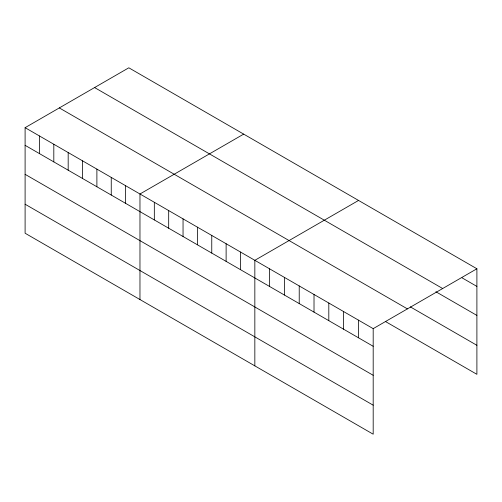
<?xml version="1.0" encoding="UTF-8"?>
<svg xmlns="http://www.w3.org/2000/svg" width="502" height="502" viewBox="0 0 502 502"><rect width="100%" height="100%" fill="white"/><g stroke="black" fill="none" stroke-linecap="round" stroke-linejoin="round"><path stroke-width="0.75" d="M25.1 127.677L373.187 328.647L373.187 434.199L25.1 233.229L25.1 127.677L128.813 67.801L476.9 268.771L476.9 374.323L385.448 321.518M243.677 134.122L139.97 193.998L139.97 299.55M358.547 200.442L254.84 260.318L254.84 365.87M373.187 328.647L476.9 268.771M462.104 277.87L476.9 286.41M94.583 87.561L442.676 288.531M435.88 291.737L476.9 315.419M410.329 306.873L476.9 345.307M59.324 107.924L407.417 308.887M25.1 145.316L373.187 346.286M25.1 174.326L373.187 375.295M25.1 204.22L373.187 405.183M358.397 320.107L358.397 337.746M343.6 311.566L343.6 329.205M328.81 303.026L328.81 320.665M314.014 294.486L314.014 312.118M299.223 285.945L299.223 303.578M284.427 277.399L284.427 295.038M269.63 268.859L269.63 286.498M240.483 252.029L240.483 269.668M226.12 243.74L226.12 261.379M211.762 235.451L211.762 253.09M197.405 227.161L197.405 244.794M183.048 218.872L183.048 236.505M168.685 210.583L168.685 228.215M154.327 202.287L154.327 219.926M125.613 185.709L125.613 203.348M111.249 177.419L111.249 195.058M96.892 169.13L96.892 186.769M82.535 160.841L82.535 178.48M68.178 152.552L68.178 170.191M53.814 144.262L53.814 161.895M39.457 135.973L39.457 153.606"/></g></svg>
